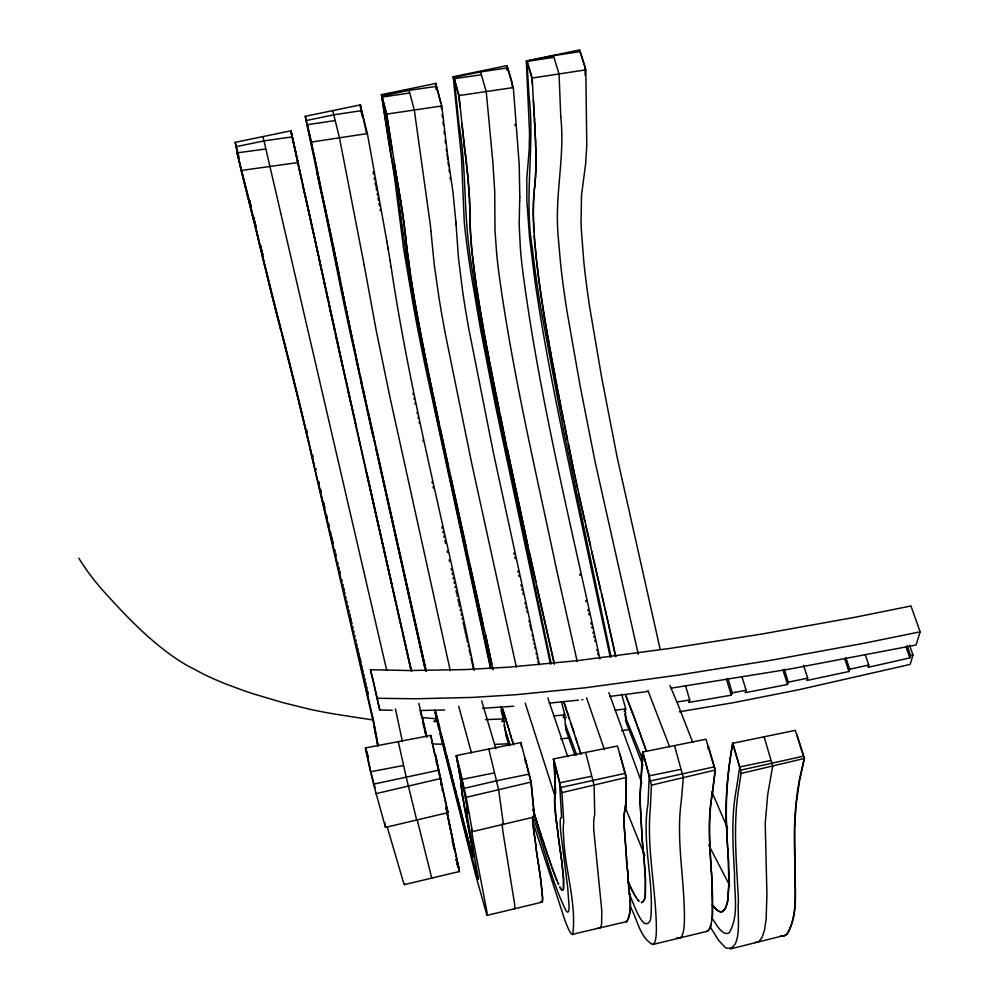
<?xml version="1.0" encoding="UTF-8"?>
<svg xmlns="http://www.w3.org/2000/svg" width="999" height="999" viewBox="0 0 999 999"><rect width="100%" height="100%" fill="white"/><g stroke="black" fill="none" stroke-linecap="round" stroke-linejoin="round"><path stroke-width="1.5" d="M536.026 157.093L535.851 162.75M536.051 160.889L535.839 164.46M533.229 210.901L533.491 205.369M404.645 883.678L404.595 884.365A202.535 4.046 77.2 0 1 404.52 884.552L404.495 884.577A195.966 3.909 77.2 0 1 404.333 884.527A192.557 3.846 77.2 0 1 403.821 883.603L387.175 826.735M535.851 163.636L535.826 165.335M625.561 712.524L625.511 717.282L642.994 760.289M625.674 716.758L625.624 721.078L642.919 765.334M536.013 166.159L536.026 165.359L535.801 167.108M555.731 792.906L553.621 758.903L617.507 746.016L626.136 777.484L625.611 807.592A241.258 21.566 76 0 0 624.712 810.476A249.463 22.303 76 0 0 624.412 812.137A254.595 22.752 76 0 0 624.188 814.01A274.725 24.55 76 0 0 624.088 815.034A271.553 24.276 76 0 0 623.925 817.794A293.157 26.224 75.9 0 0 623.875 818.993A290.06 25.937 75.9 0 0 623.838 822.839L627.747 873.163M535.988 167.07L535.751 169.555M533.478 206.044L533.254 214.523M535.976 167.857L535.526 175.012M533.304 205.419L533.553 203.409M519.805 197.065L519.193 164.385L513.336 87.562L506.855 65.659L453.171 76.736L461.438 156.743L464.248 221.666A235.552 19.131 77.6 0 0 464.498 224.275A231.219 18.756 77.6 0 0 464.86 227.859L464.96 228.783A214.273 17.283 77.6 0 0 465.934 237.387A216.895 17.52 77.6 0 0 467.382 248.813L467.832 252.073A231.244 18.769 77.6 0 0 468.781 258.791A229.246 18.594 77.6 0 0 469.28 262.238L469.98 266.92A234.927 19.093 77.6 0 0 470.517 270.479L480.407 328.509L495.317 404.895L550.449 664.098M502.247 823.738L502.247 823.95A150.062 4.72 76.9 0 0 502.372 826.46A177.31 5.582 76.8 0 0 502.659 829.108A195.941 6.181 76.8 0 0 502.784 830.119A212.812 6.718 76.8 0 0 502.997 831.755A232.692 7.343 76.8 0 0 503.246 833.491L503.334 834.103A270.404 8.554 76.8 0 0 503.808 837.274L514.535 903.471A213.486 6.019 77.1 0 1 514.685 905.131A202.947 5.719 77.1 0 1 514.76 906.243L514.772 906.73A192.008 5.42 77.1 0 1 514.76 907.866A189.111 5.332 77.1 0 1 514.722 908.253A208.316 5.882 77.1 0 1 514.647 908.541A204.345 5.769 77.1 0 1 514.473 908.79L514.385 908.803A218.082 6.156 77.1 0 1 514.123 908.653L514.06 908.591M533.329 204.758L533.591 202.123M519.805 197.09L519.692 200.349M535.914 170.33L535.489 175.737M711.388 873.114C709.702 846.653 707.404 819.779 712.212 793.493L715.122 770.092L705.993 739.223L642.869 751.997L640.034 797.726L641.808 833.191M519.692 200.362L519.155 224.088L520.392 248.501A202.36 21.379 77.7 0 0 522.177 266.808C539.073 398.176 571.653 526.972 599.313 656.318L599.912 659.015M533.391 202.809L533.678 200.25M533.441 201.536L533.866 197.215M649.45 776.785L642.832 751.997M650.536 781.867L649.462 776.885M650.561 781.967L651.448 785.152L650.324 808.179C646.54 848.251 655.856 887.974 656.393 927.971A252.16 22.053 76.9 0 1 656.38 929.932A247.827 21.691 76.9 0 1 656.306 932.367L656.281 932.941A231.418 20.292 76.8 0 1 655.906 937.487A233.978 20.517 76.9 0 1 655.044 941.47L654.732 942.269A247.977 21.728 76.9 0 1 654.045 943.506A246.066 21.566 76.9 0 1 653.658 943.943L653.096 944.342A251.973 22.078 76.9 0 1 652.647 944.517C639.822 937.561 637.325 919.043 630.419 906.905M533.528 199.663L534.078 194.281M535.664 175.737L535.252 179.221M535.626 176.461L535.202 179.895M533.716 196.653L534.278 191.958M535.339 180.507L535.389 179.882L535.102 181.194M535.339 180.532L534.702 185.552M533.941 193.731L534.328 191.383M535.227 181.818L534.89 185.514M461.076 785.002L462.175 793.343M534.253 190.26L534.59 186.751M534.203 190.846L534.602 188.474M534.727 187.3L534.84 186.126M534.652 186.164L534.89 185.527M532.917 816.695L532.867 817.207A147.19 6.818 76.7 0 0 532.829 818.131A158.379 7.343 76.7 0 0 532.842 819.242A170.529 7.905 76.7 0 0 532.892 820.504L532.954 821.44A195.692 9.078 76.7 0 0 533.066 822.951A221.091 10.277 76.6 0 0 533.391 826.36L533.454 826.96A270.03 12.587 76.6 0 0 533.816 830.169L536.113 847.077M708.066 748.875L708.353 746.34L715.359 770.042L712.449 793.443C705.194 833.528 714.16 874.113 712.324 914.422A251.611 28.534 76.8 0 1 712.175 916.408A247.29 28.059 76.8 0 1 711.937 918.88L711.862 919.467A230.919 26.249 76.7 0 1 711.088 924.1A233.479 26.548 76.8 0 1 709.727 928.196L709.29 929.02A247.44 28.122 76.8 0 1 708.328 930.319A245.529 27.897 76.8 0 1 707.804 930.793L707.067 931.243A251.423 28.571 76.8 0 1 706.48 931.455L652.647 944.517M712.075 919.417L712.137 918.83A247.327 28.097 76.8 0 0 712.387 916.358A251.461 28.546 76.8 0 0 712.524 914.372L711.6 873.064M795.004 864.822C793.656 835.439 794.03 805.743 800.049 776.81L804.22 758.491L795.291 730.356L732.841 743.244C727.047 774.437 724.862 806.255 727.297 837.911M739.834 767.806L732.841 743.244M739.847 767.919L741.108 773.438L738.286 791.483C732.891 827.996 736.775 864.872 738.473 901.498C736.663 910.638 743.88 952.109 725.998 947.964A257.892 31.556 76.7 0 1 725.187 947.427L718.631 940.346L710.227 926.885M771.977 763.586L764.135 736.812M909.552 645.204L913.011 655.069L910.151 664.41L798.85 689.722L734.053 702.559L679.295 711.812M392.257 710.301L379.745 709.952L370.429 669.717L409.078 670.529L465.734 669.567L509.04 667.145L577.459 660.651L669.617 648.463L761.875 634.028L854.782 617.307L910.963 605.981L920.129 631.83L916.095 644.992L789.547 669.093L671.228 688.149M803.546 665.334L807.704 678.171L806.917 680.469L848.963 671.515L849.724 669.218L845.916 657.866M865.396 655.119L868.768 665.034L868.019 667.32L881.63 664.285L909.852 657.904L910.626 655.619L907.154 645.741M461.088 784.914L461.176 785.177M742.132 677.347L746.128 690.297L745.192 692.632L763.211 689.235L787.537 684.44L788.361 682.13L784.252 669.255M685.464 685.501L689.747 700.012L688.598 702.397L705.731 699.6L731.318 695.167L732.304 692.806L727.909 678.408M621.665 694.28L625.761 708.94L624.275 711.4L625.374 711.276M788.161 932.442C798.276 912.037 794.292 887.974 795.254 865.983M561.388 701.623L564.922 714.984L563.099 717.507L566.433 717.232M478.421 878.895L467.482 817.307A251.561 4.146 77 0 1 467.257 815.983A225.836 3.721 77 0 1 466.933 813.985A203.396 3.347 77 0 1 466.783 812.936A200.724 3.297 77 0 1 466.645 812L466.521 810.951A168.544 2.772 77 0 1 466.446 810.152L466.433 809.727A149.937 2.473 77 0 1 466.458 809.465A137.899 2.273 77 0 1 466.521 809.377L466.583 809.415A130.519 2.148 77 0 1 466.72 809.627A125.225 2.06 77 0 1 466.895 810.027A117.233 1.936 77 0 1 467.295 811.151L467.495 811.775A111.563 1.848 77 0 1 467.969 813.311L461.875 779.457L456.231 755.606L461.95 787.249M788.149 932.691L786.575 934.265M500.874 706.855L503.883 718.905L501.81 721.465L505.269 721.29M787.05 933.803C799.05 914.734 794.367 889.884 795.316 868.381M555.369 793.031L554.607 800.948L556.443 820.604C551.823 799.787 557.829 779.545 553.384 758.965L559.552 782.816L561.638 817.756A128.172 7.53 76.6 0 0 561.051 817.669L560.864 817.819A136.226 8.004 76.6 0 0 560.626 818.231A142.32 8.354 76.6 0 0 560.352 819.367A153.609 9.016 76.6 0 0 560.189 821.428L560.189 821.84A174.488 10.252 76.5 0 0 560.202 823.663A181.156 10.639 76.5 0 0 560.239 824.674A190.509 11.201 76.5 0 0 560.289 825.761A200.337 11.788 76.5 0 0 560.352 826.897A220.105 12.962 76.5 0 0 560.576 829.982A250.287 14.76 76.4 0 0 560.814 832.679L567.682 887.387L569.08 906.73A221.603 11.613 77 0 1 569.055 907.729L569.018 908.341A227.647 11.926 77.1 0 1 568.955 909.165L568.893 909.664A226.823 11.888 77 0 1 568.781 910.314L568.693 910.701A224.263 11.751 77 0 1 568.431 911.45L568.306 911.675A220.005 11.526 77 0 1 567.956 912.025L567.882 912.062A215.085 11.264 77 0 1 566.033 910.738C551.311 880.831 544.393 847.627 532.942 816.445M787.012 933.99L786.101 934.664M435.015 710.114L437.062 718.843L433.941 721.453L437.624 721.69M786.538 934.427L785.863 934.852M785.813 934.977L784.34 935.701M785.564 935.139L730.194 948.975M722.739 911.35L725.149 908.978L726.997 904.27A234.216 28.809 76.8 0 0 727.422 902.509A233.366 28.709 76.8 0 0 727.871 900.037L729.045 883.366L728.433 858.178M722.752 911.4L721.977 911.662A233.654 28.709 76.8 0 1 720.966 911.8A229.807 28.234 76.8 0 1 718.98 911.338L718.518 911.1A224.613 27.585 76.7 0 1 717.806 910.676A220.242 27.035 76.7 0 1 716.57 909.727L716.32 909.515A215.11 26.386 76.7 0 1 715.284 908.516L715.022 908.228A213.361 26.174 76.7 0 1 714.223 907.329A225.737 27.735 76.7 0 1 712.836 905.606L712.562 905.231M404.47 884.59L459.178 871.565M532.542 820.828L564.91 920.316A217.395 11.326 77 0 0 566.72 924.974A222.665 11.601 77 0 0 570.342 932.504A236.151 12.325 77 0 0 571.016 933.478A235.976 12.313 77 0 0 571.391 933.928L571.503 934.053A238.686 12.463 77 0 0 571.952 934.427L626.835 921.577C634.128 907.591 627.409 889.372 628.059 874.05M784.277 935.751L782.729 936.113M456.518 755.544L520.954 742.557L530.931 782.117L534.34 816.97L472.415 831.63A102.747 1.723 77 0 0 471.953 830.381L471.89 830.281A114.361 1.911 77 0 0 471.703 830.356L471.69 830.469A132.792 2.21 77 0 0 471.715 830.956L471.728 831.168A150.25 2.51 77 0 0 472.065 833.628A177.535 2.96 77 0 0 472.49 836.25A196.191 3.272 77 0 0 472.664 837.249A213.087 3.559 77 0 0 472.939 838.873A232.992 3.896 77 0 0 473.251 840.596L473.364 841.195A270.766 4.545 77 0 0 473.951 844.355L486.625 910.164A213.724 3.197 77.1 0 1 486.875 911.8A203.172 3.034 77.1 0 1 487.037 912.899L487.087 913.373A192.208 2.872 77.1 0 1 487.2 914.472A189.31 2.835 77.1 0 1 487.212 914.859A208.541 3.122 77.1 0 1 487.2 915.134L487.2 915.196A204.57 3.059 77.1 0 1 487.137 915.346L541.957 902.184A204.071 8.479 77.1 0 0 542.182 901.997L542.232 901.922A208.267 8.654 77.1 0 0 542.37 901.622A188.973 7.855 77.1 0 0 542.469 901.21A191.87 7.98 77.1 0 0 542.607 900.049L542.632 899.562A202.76 8.429 77.1 0 0 542.644 898.426A213.112 8.841 77.1 0 0 542.582 896.74L541.033 881.38M572.739 934.652C576.848 903.408 564.797 869.317 563.648 837.137A290.821 17.333 76.3 0 1 563.399 833.353A293.931 17.52 76.3 0 1 563.349 832.179A272.265 16.221 76.4 0 1 563.261 829.47A275.437 16.409 76.4 0 1 563.249 828.471A255.257 15.21 76.4 0 1 563.274 826.635A250.112 14.898 76.4 0 1 563.361 825.024A241.883 14.411 76.4 0 1 563.761 822.252L561.95 792.619L560.914 788.586M626.698 921.615C634.64 908.541 627.709 889.822 628.146 874.987M292.008 136.9L263.986 140.896L236.064 146.691L236.501 148.389M373.888 785.389L385.464 827.372L447.777 812.686L430.744 735.426L365.646 747.876M560.889 788.486L560.826 787.487L624.1 773.588M561.95 792.619L626.136 777.484M650.586 780.893L713.748 766.957M651.448 785.152L715.122 770.092M740.534 770.192L802.934 756.28A5.982 5.382 23.2 0 1 803.308 756.231M741.108 773.438L804.22 758.491M371.166 773.114L373.539 784.165L438.636 770.204M375.686 793.73L440.709 778.508M464.348 789.285L464.185 788.373L496.54 780.768L528.109 774.325M472.415 831.63L466.246 797.314L530.931 782.117M910.626 655.619L913.011 655.069M868.768 665.034L849.724 669.218M706.281 931.493L706.68 931.405A251.311 28.584 76.8 0 0 707.267 931.193L708.004 930.743A245.404 27.91 76.8 0 0 708.528 930.269A247.54 28.147 76.8 0 0 709.49 928.97L709.939 928.146A233.454 26.561 76.8 0 0 711.288 924.05M740.009 766.895L770.429 760.576M610.327 657.492L594.855 585.589C573.926 485.477 550.449 385.701 535.439 284.453A240.135 27.26 77.7 0 1 534.877 280.507L529.57 237.5L526.898 201.648L526.798 178.521L529.145 150.374L529.557 133.579L526.336 60.951L579.507 49.987M526.336 60.951L526.81 62.537L526.748 61.176L553.396 55.682L579.557 51.686M453.171 76.736L453.796 78.958L453.646 77.435L480.556 71.878L507.18 67.969M490.484 668.281L424.975 365.01A202.51 9.765 77.4 0 1 422.565 353.234A201.835 9.728 77.4 0 1 419.73 339.136A210.527 10.19 77.4 0 1 418.244 331.606A214.498 10.402 77.4 0 1 417.045 325.412A221.316 10.764 77.4 0 1 415.871 319.318A221.241 10.764 77.4 0 1 415.184 315.709L414.96 314.51A222.415 10.827 77.4 0 1 414.285 310.951L403.521 248.089L394.667 178.334A224.388 9.978 77.9 0 0 393.743 172.352A226.798 10.065 77.9 0 0 393.256 169.218A206.918 9.253 77.9 0 0 392.744 165.996L392.57 164.91A202.173 9.066 77.9 0 0 390.646 153.371A190.235 8.566 77.9 0 0 388.686 142.058L381.368 94.68L435.626 83.491L441.795 105.956L447.952 157.892M491.046 668.706L437.45 420.279L417.719 324.038A201.436 9.803 77.4 0 1 414.11 304.895L413.711 302.734A206.418 10.065 77.4 0 1 412.749 297.415L412.375 295.317A210.752 10.302 77.4 0 1 411.463 290.185L411.113 288.174A213.374 10.44 77.4 0 1 410.589 285.19L410.252 283.229A214.223 10.477 77.4 0 1 409.765 280.332L409.44 278.434A208.029 10.152 77.4 0 1 408.978 275.637L398.564 199.151A197.19 8.841 77.9 0 0 398.064 195.679A175.412 7.93 77.9 0 0 397.215 190.135A160.876 7.305 77.9 0 0 396.915 188.199A153.546 6.993 77.9 0 0 396.603 186.214A146.528 6.693 77.9 0 0 396.266 184.178A141.496 6.469 77.8 0 0 395.754 181.031L395.579 179.957A125.549 5.782 77.8 0 0 394.43 173.214A116.821 5.395 77.8 0 0 393.369 167.183A112.075 5.195 77.8 0 0 392.682 163.386L392.195 160.777A105.757 4.908 77.8 0 0 390.921 153.958L381.868 95.979L409.078 90.36L435.626 86.488M357.18 362.262L330.894 237.512A200.774 2.56 77.4 0 0 330.307 234.69A182.018 2.335 77.4 0 0 329.283 229.82A165.347 2.135 77.4 0 0 328.646 226.785A163.337 2.11 77.4 0 0 327.984 223.676L327.085 219.393A138.811 1.811 77.4 0 0 326.136 214.96L325.399 211.538A124.351 1.636 77.4 0 0 324.4 206.843A114.86 1.511 77.4 0 0 323.876 204.445L322.54 198.264A104.77 1.386 77.4 0 0 321.715 194.443A98.364 1.311 77.4 0 0 320.279 187.887L319.692 185.19A93.781 1.249 77.4 0 0 318.481 179.695L305.257 116.296L360.152 104.957L367.37 133.566L386.663 240.247M306.306 120.517L333.878 114.81L360.889 110.739M237.799 154.758L235.202 142.333L290.771 130.832L298.114 162.537L241.134 170.492L237.3 152.822L265.185 149.088M807.704 678.171L788.361 682.13M591.033 776.398L559.802 782.766L553.621 758.903M649.525 775.773L680.569 769.442M920.129 631.83L863.636 643.344L770.217 660.401L677.459 675.212L584.815 687.836L516.033 694.705L472.515 697.414L415.572 698.776L376.735 698.276M493.631 773.014L462.15 779.382L462.287 780.356M368.019 756.231L365.622 747.889L370.766 771.727L402.922 765.596M746.128 690.297L732.354 692.806M783.478 935.976L782.454 936.138M625.923 921.478L626.897 921.565M630.144 729.357L621.653 730.731M689.747 700.012L676.91 701.997L669.942 685.526M480.756 74.825L454.308 78.671L458.828 123.401C465.934 163.486 463.861 204.308 468.643 244.593A217.807 17.707 77.6 0 0 468.981 247.452L469.218 249.4A218.544 17.77 77.6 0 0 469.855 254.383A217.982 17.72 77.6 0 0 470.254 257.467L478.771 312.1L490.959 376.86L551.136 663.723M660.139 649.175L617.17 457.367L601.698 377.659L589.572 306.543A209.79 28.909 77.9 0 1 588.648 300.324A208.616 28.721 77.9 0 1 583.691 260.402L581.318 229.495A218.556 30.22 77.9 0 1 581.193 226.711L581.156 225.799A217.532 30.07 77.9 0 1 581.031 222.215L581.518 195.192L585.626 163.761L586.775 145.529L585.801 69.855L532.217 78.034M367.37 133.566L311.476 142.045L307.342 124.713L334.403 120.654M526.748 61.176L527.222 62.762L527.147 61.339L553.059 57.443M408.966 93.107L382.342 97.04L382.542 98.564M513.336 87.562L459.028 95.554L454.27 78.671M381.868 95.979L386.725 114.098L441.795 105.956M669.642 746.877L648.251 691.383L644.992 691.845M643.893 691.995L609.69 696.453M540.746 901.635L541.258 902.134A217.844 9.028 77.1 0 0 541.483 902.247L541.758 902.209A204.121 8.467 77.1 0 0 541.982 902.047L542.032 901.972A208.092 8.629 77.1 0 0 542.157 901.672A188.898 7.83 77.1 0 0 542.27 901.26A191.796 7.955 77.1 0 0 542.407 900.099L542.42 899.612A202.722 8.404 77.1 0 0 542.432 898.476A213.262 8.829 77.1 0 0 542.382 896.79L540.596 878.109M625.761 708.94L614.872 710.214M570.279 737.836L560.539 738.898M581.843 699.75L582.966 699.625M578.483 700.112L549.188 703.146M370.766 771.727L371.141 773.014M564.922 714.984L553.783 715.846M513.798 706.206L482.48 708.303M509.04 743.743L494.517 744.417M503.883 718.905L485.452 719.642M641.321 902.572L642.906 902.072L644.043 900.249A220.067 19.256 76.9 0 0 644.53 898.688A214.148 18.744 76.9 0 0 645.017 896.003A216.009 18.906 76.9 0 0 645.242 893.943L645.342 879.57L643.768 854.457M444.655 709.989L420.542 710.476M782.379 936.1L780.743 936.038M432.392 743.98L442.944 744.218M641.608 902.596L644.243 900.199A216.358 18.956 76.9 0 0 645.454 893.905L645.516 878.808L643.943 856.368M782.092 936.1L781.031 936.088M437.062 718.843L421.853 717.544L420.167 710.239M754.969 942.544L758.89 941.545L762.1 937.362L764.535 929.957L766.121 919.317L766.932 894.617L765.234 823.451L767.657 794.904L772.702 765.958L772.002 763.686M373.014 719.967L341.134 715.084A832.766 425.749 -20.8 0 1 329.158 713.086A495.192 234.241 -16.7 0 1 317.37 710.851A537.787 257.168 -17.1 0 1 309.628 709.215L283.167 702.709L253.821 693.993A812.287 412.312 -20.6 0 1 243.044 690.384L225.549 683.865A583.491 285.664 -17.4 0 1 215.384 679.62A617.707 304.146 -17.9 0 1 205.494 675.124L186.763 665.272A469.343 225.549 -15.8 0 1 178.022 659.902C148.689 640.396 124.413 614.373 100.961 588.349A1002.821 509.453 -23.5 0 1 94.53 580.531L88.362 572.439A731.38 374.313 -19.5 0 1 78.871 558.216M677.072 937.537L679.595 937.974A251.698 25.325 76.9 0 0 680.107 937.786L680.756 937.362A245.804 24.738 76.8 0 0 681.218 936.9A247.702 24.925 76.8 0 0 682.042 935.638L682.417 934.827A233.729 23.539 76.8 0 0 683.528 930.781A231.169 23.277 76.8 0 0 684.103 926.198L684.153 925.611A247.565 24.888 76.8 0 0 684.303 923.163A251.885 25.3 76.9 0 0 684.39 921.19C685.039 881.043 675.711 840.921 681.306 800.836L683.328 777.609L674.487 745.604M487.062 915.346L487.087 915.359A218.319 3.259 77.1 0 1 486.925 915.184L475.749 875.374L439.997 733.716M478.371 878.858L470.229 850.836L437.612 722.539M639.06 901.273L638.149 900.336M638.723 900.686L637.961 900.111M540.946 901.585L541.47 902.085A217.832 9.053 77.1 0 0 541.695 902.197M637.974 899.837L637.2 899.15M713.036 905.569L712.275 904.844M534.015 816.021L534.577 816.92L531.168 782.055L525.149 758.204L525.599 762.662M636.8 898.276L635.776 897.09M636.388 897.676L635.564 896.752M635.551 896.365L634.715 895.329M560.589 888.061L559.89 887.237M446.516 807.304L446.565 807.392A139.86 1.049 77.1 0 1 446.753 807.929L446.803 808.104A131.843 0.999 77.1 0 1 447.053 808.965L447.127 809.227M635.339 896.016L634.49 894.954M560.264 887.911L560.714 888.261A196.791 10.315 77 0 0 563.411 889.247A203.396 10.664 77 0 0 563.611 888.423L563.636 878.708L561.613 859.552M711.7 917.569L717.856 926.935A238.024 29.233 76.7 0 0 722.227 931.592A247.402 30.42 76.7 0 0 725.336 933.328L726.523 933.516A251.448 30.932 76.8 0 0 727.197 933.491L727.647 933.403A253.671 31.206 76.8 0 0 728.283 933.178A255.519 31.431 76.8 0 0 728.895 932.829A255.669 31.456 76.8 0 0 729.482 932.379C739.322 914.984 734.003 892.994 734.552 873.85C732.929 845.591 731.031 816.92 736.375 788.923L739.735 766.957L732.604 743.306C727.172 774.075 724.287 805.569 727.235 836.737M729.732 885.601L708.678 844.954M560.339 887.649L559.752 886.987M634.465 894.517L633.603 893.343M634.253 894.117L632.442 891.12M633.566 892.869L632.205 890.646M632.167 890.121L631.243 888.673M631.917 889.634L630.744 887.649M631.193 888.123L630.244 886.575M727.584 828.034L727.135 827.097M630.694 887.075L629.233 884.365M726.735 826.223L711.912 791.92M630.194 885.988L627.934 881.455M558.678 884.365L558.029 883.403M558.528 884.028L557.717 882.691M629.17 883.753L627.859 880.806M558.066 883.004L557.554 882.317M644.555 854.969L644.855 855.656M643.955 853.583L624.8 806.255M647.939 690.646L648.251 691.383M472.702 855.594L473.451 856.93L472.552 848.488M628.908 893.793C632.317 897.801 641.957 933.903 650.087 920.891A233.416 20.455 76.9 0 0 650.337 919.967A233.966 20.504 76.9 0 0 650.699 918.156L650.811 917.344A233.242 20.442 76.9 0 0 650.973 916.033C653.571 878.695 641.658 841.233 647.964 804.108L649.25 775.836L642.594 752.06L639.81 798.551L641.982 835.264M557.267 881.13L556.568 879.969M557.105 880.731L556.231 879.12M676.972 702.022L692.769 742.444M472.902 856.131L473.651 856.88L472.752 849.6M625.898 695.766L627.122 698.813M625.736 695.804L629.595 705.082M556.605 879.507L555.894 878.258M627.272 699.612L630.844 708.316M556.256 878.645L555.719 877.809M473.051 855.956L472.465 854.944M555.731 877.322L554.994 875.973M629.745 705.931L632.242 712.449M555.556 876.86L554.82 875.499M641.845 783.041L608.853 692.669M631.468 709.939L632.866 714.123M630.993 709.165L631.306 709.977M555.019 875.449L553.708 872.527M632.404 712.412L633.491 715.796M554.832 874.974L552.747 869.904M633.029 714.085L634.128 717.482M633.666 715.759L634.752 719.18M634.29 717.444L635.701 721.753M634.927 719.143L637.287 726.098M635.876 721.715L636.188 722.577M576.723 755.007L565.272 724.163L564.959 718.581M636.513 723.438L638.249 728.721M553.708 871.965L552.547 869.367M638.423 728.683L640.172 734.053M638.099 727.809L639.21 731.38M637.612 726.972L637.924 727.846M639.697 732.23L640.809 735.838M640.659 734.902L642.419 740.359M552.547 868.78L551.76 867.157M552.747 869.317L551.96 867.719M642.594 740.321L644.043 744.917M641.945 738.511L643.069 742.182M641.133 736.738L641.458 737.649M574.999 755.306L565.746 729.507L565.459 724.55M472.852 855.406L472.152 853.97M644.542 745.791L646.316 751.36M643.568 743.044L645.342 748.588M645.841 749.475L646.49 751.323M551.56 865.983L550.549 863.71M551.76 866.545L550.961 864.872M905.906 646.64L909.852 657.904M547.827 697.926L567.794 756.817M550.948 864.247L550.137 862.524M586.575 697.839L604.395 749.55M550.536 863.074L549.937 861.925M441.083 783.129L441.858 785.838M550.124 861.887L549.1 859.502M549.925 861.288L547.402 854.507M549.088 858.853L547.19 853.87M547.165 853.183L546.328 851.298M547.377 853.82L546.54 851.947M472.614 854.719L472.077 853.758M844.704 658.753L848.963 671.515M546.303 850.599L545.242 848.039M546.74 851.897L545.679 849.35M545.217 847.339L544.143 844.742M545.654 848.651L544.592 846.066M565.359 706.355L569.368 719.105M579.582 749.625L575.349 737.324M564.26 703.021L566.57 710.601M581.056 754.058L578.246 746.128M564.085 703.059L564.635 704.72M580.007 751.448L580.881 754.108M544.18 844.205L541.171 835.651M544.555 845.354L541.458 836.513M570.953 723.363L574.088 732.916M567.295 712.25L577.547 743.443M525.224 703.171L554.87 795.679M461.875 787.025L456.481 755.544L462.112 779.395M541.083 834.739L538.948 828.708M541.358 835.601L539.497 830.444M782.991 670.167L787.537 684.44M539.135 828.658L538.386 826.96M538.673 827.834L539.41 829.532M579.695 49.95L584.964 66.521L585.152 75.287M796.99 734.902L804.457 758.441L799.512 780.868L796.016 805.519L794.667 827.921L794.942 855.032M580.007 51.573L585.801 69.855M538.299 826.036L537.012 822.589M538.573 826.91L537.562 824.337M537.187 822.539L536.176 819.954M536.725 821.715L537.462 823.413M509.103 745.591L505.956 735.651L505.257 730.019M536.363 819.917L534.802 815.559M536.638 820.791L535.352 817.319M534.715 814.635L532.892 809.39M535.264 816.395L533.703 812.037M533.066 809.352L533.891 812M510.252 745.529L504.857 728.159L504.158 722.527M454.058 848.825L454.333 849.55A172.864 1.174 77.2 0 0 454.17 848.089L454.033 847.339M502.422 708.453L504.782 716.158M471.99 852.771L471.553 852.047M503.521 711.463L504.233 713.773M502.647 709.203L503.121 710.739M471.903 852.522L471.466 851.772M726.498 679.345L731.318 695.167M505.182 716.895L505.906 719.268M504.47 714.56L506.943 723.288M458.828 870.653L459.078 871.403A202.085 1.349 77.2 0 0 459.153 871.553A195.542 1.311 77.2 0 1 459.19 871.54A192.145 1.286 77.2 0 0 459.065 870.466L458.828 869.142M507.355 724.05L509.39 731.393M506.143 720.054L508.166 727.309M527.147 61.339L532.192 78.034L534.128 115.597M508.578 728.084L513.386 744.717M512.05 739.635L513.561 744.68M509.877 733.041L511.376 738.011M495.854 748.713L481.705 700.973M471.665 851.735L470.766 849.375M471.578 851.448L470.666 849.05M458.703 870.216L459.278 871.353A202.06 1.374 77.2 0 0 459.353 871.503A195.467 1.324 77.2 0 0 459.39 871.365A195.242 1.324 77.2 0 0 459.24 870.254L458.641 867.007M373.539 784.165L373.863 785.276M480.556 71.878L486.226 91.571L492.857 162.038L494.717 191.271L495.005 230.594L496.653 253.571M375.174 787.886L370.517 771.79L365.384 747.939L368.181 757.679M470.766 848.663L470.379 848.026M470.866 849L470.467 848.376M470.467 847.627L470.067 846.952M470.367 847.264L469.755 845.828M454.07 78.709L458.803 95.604L459.977 106.856M453.646 77.422L454.433 80.245M470.167 846.54L469.642 845.441M624.737 709.54L625.549 712.449M624.85 713.786L625.661 716.695M471.416 752.722L458.691 706.305M469.518 844.192L468.631 841.707M469.63 844.605L468.856 842.569M619.842 753.633L626.373 777.422L625.836 807.542A238.262 21.329 76 0 0 625.112 809.677L624.937 810.414A253.247 22.665 76 0 0 624.412 813.96L624.313 814.972A271.566 24.301 76 0 0 624.15 817.744A293.356 26.274 75.9 0 0 624.113 818.93A289.997 25.962 75.9 0 0 624.063 822.789L626.523 858.703M468.943 842.095L468.506 841.27M468.581 840.771L468.019 839.46M468.706 841.22L468.144 839.922M468.331 839.872L467.769 838.523M453.459 846.702L453.022 845.042M373.638 721.278L374.038 722.752M409.078 90.36L414.31 110.002L430.444 225.762M585.639 752.434L592.994 780.918M593.019 781.018L594.093 785.039L594.73 814.909A241.571 18.007 76.2 0 0 594.068 817.744A249.787 18.606 76.2 0 0 593.881 819.38A254.932 18.993 76.2 0 0 593.756 821.228A275.075 20.492 76.2 0 0 593.718 822.239A271.903 20.255 76.2 0 0 593.668 824.974A293.544 21.878 76.1 0 0 593.681 826.161A290.434 21.653 76.1 0 0 593.781 829.982L601.81 910.913L601.573 924.562L600.536 927.572L598.801 927.946A238.424 15.559 77 0 1 598.264 927.584M467.707 837.524L467.12 836.101M467.957 838.473L467.257 836.588M467.644 838.049L468.081 838.948M436.113 761.925L436.301 762.637M367.495 693.206L367.894 694.705L364.273 679.12M467.182 835.551L466.595 834.09M467.32 836.051L466.858 835.102M458.216 867.681L458.004 866.895M563.773 714.085L564.947 718.506M466.783 834.04L465.759 830.931M466.92 834.552L466.046 831.992M465.959 830.881L465.184 828.733M466.233 831.955L465.484 829.832M465.234 828.121L463.698 822.989M465.522 829.245L464.31 825.324M457.704 865.733L457.255 864.834M381.368 94.68L386.526 114.148L392.045 150.075M559.877 783.84L560.826 787.487M463.586 821.752L461.988 816.333M464.198 824.113L462.937 819.992M417.195 819.667L431.481 877.035A192.357 1.274 77.2 0 0 431.793 877.996A195.754 1.299 77.2 0 1 431.793 877.984M454.957 788.061L456.493 794.055M457.517 798.051L461.713 814.422M462.812 818.73L452.559 779.407M457.292 864.123L457.018 863.074M457.38 864.46L457.005 863.823M235.202 142.333L239.073 157.442M370.429 669.717L373.114 680.182M237.3 152.822L237.799 154.77M250.349 204.42L237.088 152.872L253.459 219.518M241.109 170.492L254.533 224.026M279.221 321.803L278.446 318.806M279.608 323.289L280.17 325.524M276.511 311.201L277.285 314.273M277.485 315.035L278.259 318.057M280.557 327.023L281.131 329.245M281.706 331.481L282.267 333.728M281.631 333.054L284.678 344.917M280.844 330.769L278.159 319.418M285.052 347.14L288.748 360.851M449.712 767.469L452.048 776.66M454.408 785.888L446.403 755.157M452.01 841.108L452.185 841.782M276.311 310.427L275.512 307.305M282.655 335.227L283.229 337.475M275.312 306.518L274.5 303.334M283.616 338.986L284.191 341.258M284.39 342.02L285.165 345.08M274.3 302.522L273.464 299.263M279.433 324.425L287.088 354.333M279.021 323.614L276.848 314.298M287.262 355.819L291.546 371.89M277.535 317.807L275.712 309.79M445.367 750.299L435.464 711.675M449.175 765.309L441.583 736.051M285.364 345.854L286.151 348.951M273.251 298.426L272.402 295.067M286.538 350.512L287.138 352.872M272.19 294.205L271.541 291.621M289.123 362.312L290.234 366.708M276.436 313.449L274.762 306.044M290.234 367.482L294.018 381.755M275.499 309.765L273.788 302.173M435.639 711.638L439.66 727.622M456.043 859.215L456.256 860.027M456.056 860.077L456.456 860.826M263.037 253.808L263.274 254.77M287.537 354.458L288.137 356.855M288.549 358.479L289.161 360.926M271.316 290.734L270.417 287.175M291.546 372.677L295.379 387.262M274.325 305.132L272.789 298.152M273.576 302.123L271.753 294.018M501.161 710.489L503.771 720.953M504.133 725.486L505.244 729.944M289.373 361.75L290.197 365.072M270.192 286.263L269.505 283.504M290.409 365.921L291.258 369.318M269.268 282.567L267.357 274.862M294.018 382.58L296.99 393.768M272.565 298.102L270.704 289.747M271.541 293.956L269.618 285.377M406.356 777.684L398.289 741.72M291.471 370.179L292.12 372.789M292.545 374.538L293.207 377.21M266.371 270.866L267.108 273.876M295.392 388.099L298.639 400.474M270.479 289.698L268.506 280.869M269.393 285.314L267.37 276.261M293.431 378.097L294.093 380.806M294.318 381.718L295.217 385.402M266.121 269.855L264.585 263.624M297.003 394.63L302.909 418.094M264.323 262.575L263.549 259.365M268.281 280.806L266.209 271.528M267.145 276.186L265.022 266.683M332.742 110.614L339.473 137.825L364.223 265.259M488.798 749.05L496.678 781.693M496.69 781.805L498.626 789.709L503.421 824.287A102.61 3.234 76.9 0 0 503.184 823.763M295.454 386.326L296.141 389.135M296.366 390.072L300.137 405.582M255.856 224.8L256.144 225.974M298.651 401.373L300.562 409.19M263.274 258.279L261.401 250.562M263.823 261.726L265.984 271.453M264.797 266.596L262.587 256.643M263.586 261.638L261.326 251.461M426.935 737.012L422.077 716.907M425.075 731.193L425.736 733.953M426.073 735.339L426.411 736.738M424.063 727.035L424.575 729.869M425.124 732.155L425.562 733.99M300.374 406.568L301.099 409.578M300.774 410.077L302.947 419.043M261.126 249.438L259.465 242.582M262.35 256.556L260.052 246.179M261.101 251.373L258.753 240.784M418.831 703.421L426.823 736.862M420.816 711.837L421.353 714.098M301.336 410.577L310.102 447.315M303.134 418.993L308.778 442.557M303.172 419.955L305.607 430.119M256.318 229.533L256.031 228.321A162.013 2.847 77 0 1 255.444 225.874M259.815 246.066L257.442 235.277M258.516 240.672L256.094 229.683M305.831 431.056L332.18 541.933M255.045 225.25L257.193 235.165M255.894 229.72L253.671 219.468M305.257 116.296L314.398 157.442M462.312 780.456L464.185 788.361M464.373 789.397L466.246 797.314M280.731 213.087L263.012 136.576M310.352 448.389L313.187 460.364M310.002 448.526L372.889 720.204M252.472 213.399L253.072 215.921A159.378 2.81 77 0 0 253.971 219.693A162.013 2.847 77 0 0 255.145 224.65M251.561 209.578L252.173 212.125M307.03 430.581L307.305 431.768M312.887 455.519L313.174 456.718M313.436 461.451L314.473 465.834M435.227 712.349L437.587 722.464M435.04 712.499L436.8 720.054M437.512 723.076L438.923 729.108M315.959 468.643L316.233 469.83M319.018 481.718L319.293 482.917M320.954 490.022L321.228 491.208M323.976 503.021L324.25 504.208M324.8 506.568L325.075 507.742M331.893 537.087L332.168 538.249M332.717 540.584L333.254 542.919M334.877 549.912L335.152 551.073M335.689 553.396L336.238 555.719M337.849 562.662L338.124 563.811M338.923 567.27L339.198 568.419M339.722 570.716L340.259 573.014M341.858 579.882L342.133 581.018M342.919 584.44L343.194 585.576M343.718 587.849L344.243 590.109M344.767 592.37L345.03 593.506M345.829 596.878L346.091 598.001M346.865 601.373L347.128 602.484M347.914 605.844L348.164 606.955M348.951 610.289L349.2 611.4M349.725 613.611L350.237 615.821M350.749 618.019L351.261 620.217M351.773 622.414L352.023 623.513M352.784 626.798L353.047 627.884M353.808 631.156L354.058 632.242M354.82 635.514L355.07 636.588M355.819 639.847L356.081 640.921M356.83 644.168L357.08 645.254M357.829 648.488L358.092 649.562M358.841 652.797L359.091 653.87M359.84 657.092L360.09 658.166M360.589 660.327L361.089 662.462M361.838 665.684L362.088 666.758M362.837 669.979L363.087 671.053M363.836 674.263L364.086 675.336M364.835 678.558L365.085 679.632M365.834 682.841L366.084 683.915M366.833 687.137L367.083 688.211M367.832 691.433L368.082 692.507M318.581 483.366L321.154 494.318M321.403 495.417L329.108 528.384M329.358 529.482L364.048 678.196M326.985 515.984L327.26 517.157M328.908 524.213L329.171 525.387M330.806 532.405L331.081 533.578M356.643 646.753L373.626 721.203M590.621 546.016L578.771 494.093M601.673 593.868L606.293 614.81M591.645 551.248L600.611 590.009M386.7 670.267L280.731 213.124M604.969 608.204L608.091 622.739M604.208 605.631L585.976 526.423M588.773 613.561L589.073 614.872M579.782 574.125L580.082 575.436M585.764 600.399L586.063 601.71M587.874 609.602L588.174 610.926M606.755 616.096L609.59 629.395M592.969 632.067L593.269 633.403M590.871 622.802L591.171 624.113M591.77 626.773L592.07 628.096M411.501 671.191L366.808 473.414M366.208 471.278L373.938 505.531M374.2 506.705L411.476 671.415M366.833 474.875L365.234 467.757M367.108 476.061L367.907 479.62M368.169 480.806L368.968 484.353M369.243 485.539L370.841 492.619M371.104 493.793L371.903 497.327M372.165 498.513L372.964 502.047M373.239 503.221L373.763 505.569M374.026 506.743L375.886 514.96M376.148 516.133L376.948 519.642M377.21 520.816L379.845 532.492M380.107 533.666L380.894 537.15M381.156 538.324L381.943 541.808M382.205 542.969L384.815 554.532M385.077 555.681L386.888 563.723M387.15 564.872L387.924 568.306M388.186 569.442L388.961 572.864M389.21 574L389.985 577.41M390.234 578.533L396.79 607.579M397.04 608.678L398.776 616.346M399.013 617.432L401.96 630.469M402.447 632.629L402.934 634.79M403.184 635.876L403.908 639.11M404.158 640.184L404.882 643.406M405.119 644.492L405.856 647.714M406.094 648.788L410.939 670.229M608.553 624.038L610.789 634.765M584.777 521.128L579.07 495.467M593.868 636.063L594.168 637.399M594.767 640.059L595.067 641.395M577.16 661.438L556.555 569.542C535.751 470.666 512.262 372.065 498.713 271.84A202.56 18.956 77.6 0 1 496.653 253.571M554.37 663.848L529.245 552.509M554.208 663.885L536.9 586.937M517.919 571.003L518.219 572.377M518.843 575.124L519.143 576.498M520.991 584.727L521.303 586.101M521.915 588.848L522.215 590.222M426.211 670.891L376.423 448.926M426.049 670.928L368.194 411.788M425.586 671.241L366.683 407.043M302.872 185.327L290.984 130.794L339.023 348.464M302.36 184.003L304.982 194.755M306.006 198.651L332.055 317.407M302.672 185.377L302.972 186.751M303.284 188.112L303.883 190.809M304.183 192.145L304.782 194.793M391.933 584.877L344.255 372.889M348.214 391.233L348.976 394.63M349.225 395.766L349.987 399.2M350.249 400.337L352.934 413.136M353.196 414.31L353.721 416.658M354.245 419.006L355.844 426.086M356.106 427.272L356.905 430.831M357.18 432.018L357.979 435.589M358.254 436.775L359.852 443.931M360.127 445.129L360.939 448.701M361.201 449.9L362.812 457.055M363.087 458.241L363.886 461.813M364.16 463.012L364.96 466.57M348.027 391.271L348.788 394.667M349.051 395.804L349.812 399.238M350.075 400.387L350.849 403.833M611.251 636.063L612.887 644.218M610.052 630.694L611.987 640.159M597.764 653.471L598.064 654.82M596.865 649.437L597.165 650.774M535.839 581.443L528.483 548.276M525.911 606.73L526.223 608.104M526.835 610.864L527.147 612.25M513.911 553.096L514.223 554.482M514.835 557.242L515.147 558.628M522.839 592.969L523.139 594.343M524.987 602.597L525.299 603.97M484.115 629.22L440.134 427.947M482.842 623.513L470.442 567.744M454.058 581.955L454.383 583.416M455.032 586.326L455.357 587.774M456.006 590.684L456.643 593.593M456.968 595.042L457.292 596.49M457.942 599.375L458.578 602.272M458.903 603.708L459.54 606.593M460.189 609.477L460.502 610.913M461.151 613.798L461.463 615.234M462.1 618.094L462.425 619.53M463.061 622.402L463.698 625.262M464.023 626.698L464.66 629.557M464.972 630.981L465.609 633.841M465.934 635.264L466.57 638.111M466.883 639.535L467.52 642.394M468.156 645.242L468.481 646.653M469.118 649.5L469.742 652.347M470.067 653.771L470.379 655.182M471.016 658.029L471.653 660.863M471.965 662.287L472.602 665.122M472.914 666.545L473.551 669.38M450.262 670.591L389.86 396.753L376.111 329.957L364.223 265.297M374.725 442.132L367.457 408.491M375.736 447.827L425.562 670.579M372.927 436.188L360.452 379.932M305.269 196.066L305.569 197.377A110.365 0.674 77.3 0 1 306.705 202.51A116.396 0.699 77.3 0 1 306.993 203.771M305.07 196.104L305.369 197.415A111.314 0.662 77.3 0 1 305.944 200M356.193 426.024L337.163 340.809M308.978 213.611L308.441 211.214A117.957 0.699 77.3 0 0 308.167 210.002M344.018 372.465L343.431 369.205A172.577 1.111 77.2 0 1 342.832 366.496A164.335 1.049 77.2 0 1 342.245 363.823M341.208 359.84L341.895 362.949M342.133 363.986L343.831 372.515M344.081 373.589L344.805 376.835M345.042 377.934L345.779 381.218M346.278 383.441L346.778 385.664M347.277 387.899L347.777 390.147M341.258 360.914L341.708 362.987M342.182 365.072L342.407 366.121M406.381 777.784L416.67 820.017A122.652 0.899 77.2 0 1 416.571 819.542M612.15 640.122L613.786 648.314M530.844 628.92L531.156 630.319M532.08 634.515L532.392 635.926M528.995 620.566L529.295 621.952M529.92 624.737L530.531 627.522M492.869 667.981L493.194 669.43M466.133 547.464L450.661 476.91M485.551 634.902L493.019 669.467M484.29 629.183L491.745 663.673M474.25 670.304C447.102 535.826 411.488 402.772 391.096 266.945M443.893 536.001L444.23 537.499M444.892 540.509L445.554 543.518M447.202 550.998L447.527 552.484M449.175 559.902L449.5 561.388M451.136 568.768L451.461 570.229M452.11 573.176L452.435 574.637M453.084 577.572L453.409 579.033M340.072 354.757L340.297 355.769A192.557 1.236 77.2 0 0 340.971 358.816M336.251 337.462L336.651 339.31A188.174 1.211 77.2 0 0 336.863 340.234M339.086 349.525L339.623 351.973A164.335 1.049 77.2 0 0 342.045 362.949M335.864 336.588L335.065 332.992M336.064 337.5L336.476 339.348A188.262 1.186 77.2 0 0 336.675 340.272M373.501 681.668L379.745 709.952M613.349 645.541L614.672 652.422M527.872 545.479L507.317 449.325M528.321 548.326L505.931 442.644M533.941 642.969L534.253 644.38M534.865 647.215L535.177 648.638M533.004 638.736L533.316 640.147M441.895 526.91L442.22 528.421M442.894 531.456L443.231 532.979M321.978 193.094L322.128 193.818M321.99 194.168L323.963 202.21M363.224 389.173L367.282 408.529M367.045 407.43L360.102 374.85M365.122 399.975L349.662 330.544A205.607 2.872 77.2 0 1 348.963 327.285A197.19 2.747 77.3 0 1 348.264 324.063L348.039 323.002A191.696 2.66 77.3 0 1 347.14 318.806L346.915 317.769A195.991 2.722 77.3 0 1 346.041 313.686A176.361 2.435 77.3 0 1 345.617 311.676A182.542 2.522 77.3 0 1 344.368 305.819L343.968 303.921A190.347 2.647 77.3 0 1 343.181 300.2A200.836 2.797 77.3 0 1 342.245 295.692L327.635 223.326A212.35 2.697 77.4 0 0 326.748 218.981A195.642 2.498 77.4 0 0 326.373 217.17A177.173 2.285 77.4 0 0 325.199 211.488A158.279 2.048 77.4 0 0 324.787 209.503A150.549 1.961 77.4 0 0 324.363 207.467A139.286 1.823 77.4 0 0 323.476 203.272A125.774 1.648 77.4 0 0 322.315 197.752L321.578 194.281A109.74 1.449 77.4 0 0 320.804 190.697L320.542 189.485A95.18 1.261 77.4 0 0 318.631 180.569A88.474 1.186 77.4 0 0 317.757 176.548L316.546 170.991M314.298 236.738L314.523 237.75A184.378 1.086 77.3 0 1 315.597 242.682L316.833 248.326M333.529 325.125L333.903 326.835M334.091 327.684L334.865 331.181M335.502 333.229L336.988 340.035M315.409 242.72L316.034 245.579M316.233 246.516L316.845 249.275M317.232 250.137L318.931 257.917M331.73 316.87L331.206 314.473M332.08 318.494L332.792 321.778M333.167 323.439L333.728 326.873M334.103 328.596L334.677 331.218M317.232 251.074L317.994 254.57M331.193 315.309L331.543 316.908M332.255 320.167L332.617 321.815M615.147 653.758L615.734 656.518M614.248 649.637L615.571 656.555M577.734 488.511L579.233 495.429M536.113 652.909L536.426 654.333M537.05 657.192L537.362 658.628M516.346 667.132L471.84 463.973L445.142 332.929A188.936 11.563 77.5 0 1 444.168 327.635A181.081 11.039 77.5 0 1 440.959 309.49A189.523 11.588 77.5 0 1 438.923 297.252L434.203 264.335L430.969 231.418M432.018 481.793L432.355 483.391M433.054 486.563L433.404 488.149M322.914 197.402L314.598 157.405M323.002 198.776L324.925 206.618M323.763 202.248L326.586 214.335M362.362 386.089L357.567 363.161M360.065 376.96L356.006 358.291M305.244 195.192L306.006 198.626M335.015 331.006L332.217 318.107M319.106 258.741L319.992 262.774M328.858 303.708L329.021 304.458M329.183 305.207L329.845 308.241M330.182 309.79L330.669 312.937M318.556 257.118L318.731 257.954M319.093 259.603L321.004 267.445M327.26 296.328L327.884 299.25M328.209 300.724L328.833 304.495M329.158 306.006L329.658 308.291M330.157 310.602L330.507 312.15M290.771 130.832L301.698 180.956M320.304 265.172L320.804 267.482M321.141 268.993L321.79 271.978M326.748 294.93L326.124 292.045M327.222 297.103L327.697 299.3M576.523 482.904L576.66 484.353M576.823 484.315L576.96 485.751M577.122 485.714L577.26 487.15M577.422 487.112L577.559 488.548M539.46 664.859L493.693 454.158L468.606 327.847A188.736 13.861 77.5 0 1 467.682 322.552A180.894 13.237 77.5 0 1 464.635 304.383A189.323 13.899 77.5 0 1 462.749 292.133L458.504 258.416L456.068 224.7M537.974 661.5L538.286 662.936M448.101 465.934L435.651 406.755M422.989 440.184L423.251 441.396M324.975 206.868L325.899 211.151M325.699 211.201L327.51 218.619M326.648 215.597L328.359 222.577M358.841 369.942L355.769 354.82M321.166 268.207L321.978 271.94M322.14 272.677L322.727 276.361M323.239 277.759L324.013 281.331M324.163 282.043L324.588 284.927M325.237 287.013L325.662 289.897M323.351 279.233L323.813 281.368M324.126 282.792L324.438 284.216M638.261 654.22L595.192 462.275L580.007 385.289L567.02 311.426A210.002 26.436 77.8 0 1 566.046 305.207A208.816 26.261 77.8 0 1 560.751 265.322L557.991 234.465A218.769 27.635 77.8 0 1 557.817 231.693L557.767 230.781A217.757 27.497 77.8 0 1 557.592 227.21C555.831 190.484 564.822 154.133 560.801 117.32M575.611 478.671L575.749 480.119M575.911 480.082L576.048 481.53M576.223 481.493L576.361 482.942M418.057 417.182L418.319 418.394M419.081 422.003L419.343 423.201M327.31 218.669L329.22 226.611M328.209 222.814L330.856 234.29M354.258 347.739L356.181 357.605M355.394 353.958L353.171 342.632M423.126 722.652L423.751 725.574M422.952 722.689L423.576 725.611M395.404 708.84L402.397 741.47M574.4 472.952L574.537 474.425M574.7 474.388L574.837 475.861M575.012 475.824L575.149 477.285M575.312 477.247L575.449 478.708M438.898 422.952L432.829 393.306M417.033 412.387L417.295 413.586M329.258 226.798L330.057 230.507M329.895 230.719L331.631 237.937M330.694 234.478L332.367 241.458M353.896 346.915L351.948 336.85M352.635 340.996L350.936 332.068M574.238 472.989L568.406 444.018M573.926 471.553L564.497 424.637M611.013 656.768L563.261 428.921L540.471 306.418A220.117 24.963 77.8 0 1 538.961 296.99A221.616 25.15 77.8 0 1 537.35 286.426A230.457 26.249 77.7 0 1 535.177 271.041L534.353 264.822A234.553 26.773 77.7 0 1 533.878 261.139L533.578 258.716A236.825 27.048 77.7 0 1 533.141 255.12A238.724 27.285 77.7 0 1 532.33 248.139M434.952 404.333L430.819 383.678M415.01 402.847L415.259 404.046M413.012 393.356L413.261 394.543M414.011 398.102L414.26 399.288M331.456 238.112L333.778 248.152M332.205 241.633L332.892 244.905M351.598 336.089L350.125 328.184M445.991 808.578L446.253 809.802M448.951 822.564L448.076 818.418M449.075 823.139L450.899 831.842M447.04 813.523L447.939 817.819M432.405 392.132L429.108 375.362M332.917 245.017L334.465 251.423M333.803 249.263L335.889 258.329M350.587 331.318L349.188 323.651M349.787 327.46L348.414 319.955M450.999 832.342L451.898 836.638M430.407 382.517L427.909 369.48M334.653 252.36L335.289 255.394M335.102 255.532L336.488 261.226M335.889 259.328L337.237 264.847M348.838 322.952L346.653 311.351M321.004 189.435L311.438 142.058M430.744 735.426L434.802 754.982M505.769 442.682L500.162 414.485M505.494 441.346L495.816 393.057M428.696 374.213L426.723 363.673M347.527 315.609L348.264 319.23M336.488 262.188L337.937 268.294M337.212 265.759L338.773 272.377M347.19 314.935L345.791 307.155M307.342 124.713L307.642 126.199M440.01 776.735L441.908 785.988M439.697 775.224L435.439 754.595L448.014 812.637L447.664 811.3A121.728 0.924 77.1 0 0 447.202 809.515L446.815 809.015A132.293 0.987 77.1 0 0 446.478 807.841A140.996 1.049 77.1 0 0 446.366 807.517L446.303 807.392A156.081 1.161 77.1 0 0 446.253 807.517A189.211 1.399 77.1 0 0 446.603 809.777M452.072 837.512L452.909 841.545M498.901 409.153L493.706 382.505M427.497 368.356L425.574 357.929M337.912 269.181L339.573 276.311M346.316 310.689L344.817 302.335M338.736 273.214L340.634 281.568M345.329 305.819L343.581 296.204M447.877 816.308L457.617 862.899M567.395 439.885L561.775 410.851M426.323 362.55L424.662 353.396M339.685 277.884L344.355 301.011M457.817 862.849L458.129 865.459M341.021 284.503L342.844 293.531M448.101 816.258L447.077 812.249M453.047 842.269L453.921 846.677M495.379 391.758L492.157 374.712M425.162 356.83L423.776 348.926M458.054 863.998L458.191 865.796M457.917 864.41L447.215 812.986M442.27 790.596L442.02 789.322M563.786 421.915L559.627 399.825M493.281 381.243L491.146 369.58M424.263 352.31L423.114 345.604M423.601 348.963L422.265 341.233M458.266 865.072L458.254 866.121M491.995 374.75L490.159 364.498M422.727 344.543L421.64 338.012A189.123 9.253 77.4 0 1 420.616 332.717A181.256 8.841 77.4 0 1 417.22 314.598A189.71 9.278 77.4 0 1 415.047 302.385L414.722 300.574M374.213 177.872L374.6 179.845M458.404 865.746L458.379 866.757M447.44 812.936L447.365 812.562A228.272 1.711 77.1 0 1 447.04 810.863M561.338 409.503L557.767 390.172M490.734 368.344L487.3 349.575M422.09 341.271L421.665 339.123A190.022 9.278 77.4 0 1 420.442 332.767A178.896 8.691 77.4 0 1 418.881 324.55A184.066 8.966 77.4 0 1 416.695 312.712A190.16 9.291 77.4 0 1 414.86 302.422L414.273 297.902M375.174 182.78L375.786 185.951M458.441 867.057L458.466 866.071M559.19 398.476L555.931 380.532M489.747 363.274L484.852 336.338M458.591 866.707L458.553 867.631M557.33 388.836L554.383 372.265M376.148 187.775L376.673 190.534M458.753 867.582L458.953 868.631M371.94 714.26L374.675 729.757M555.506 379.195L553.096 365.384M486.9 348.401L484.428 333.953M377.235 193.481L377.547 195.155M463.711 803.146L471.153 841.945M464.285 804.994L462.824 798.326M470.779 839.922L464.06 805.007M373.738 723.738L377.697 745.953M553.958 370.929L551.823 358.516M463.936 803.096L462.512 796.615M470.991 839.872L471.84 845.666M374.625 725.886L375.137 728.696M375.512 730.681L376.099 733.84M376.648 739.297L377.435 743.506M374.9 730.943L376.024 736.937M552.672 364.048L549.85 347.64M378.072 197.964L378.534 200.474M471.366 841.895L471.915 846.103M378.122 744.73L377.585 741.845M377.135 739.41L376.473 735.826M377.659 744.705L377.884 745.903M551.411 357.18L547.939 336.95M395.816 172.29L394.293 163.249M396.066 173.601L386.725 114.098M395.616 172.328L396.391 175.412M395.866 173.639L396.628 176.698M441.308 785.626L441.046 784.115M484.465 335.177L482.142 321.054M396.191 175.449L396.89 178.209M396.428 176.736L396.94 178.446M379.058 203.321L379.495 205.719M463.037 798.226L461.95 793.443M549.438 346.328L547.477 334.315M484.04 332.804L481.156 315.297M396.703 178.247L397.427 181.169M472.127 846.053L472.14 847.352M472.052 845.616L471.99 846.528M397.003 179.982L397.677 182.617M397.227 181.219L397.477 182.667M380.157 209.44L380.369 210.652M472.215 847.751L472.202 846.478M462.312 795.516L462.737 796.565M397.714 182.842L397.739 184.091M472.415 847.701L472.539 849.649M472.352 847.302L472.352 848.538M462.537 795.416L461.713 791.982M547.539 335.664L546.565 329.096M547.077 333.042L546.128 326.498M397.927 184.053L398.176 185.452M397.777 184.303L398.214 186.888M386.675 240.347L387.025 242.32M398.214 185.664L398.414 186.838M398.451 187.05L398.913 190.921M414.398 299.712L413.249 291.858M387.038 242.407L387.375 244.33M373.127 171.928L373.551 174.363M546.178 327.834L545.042 320.105M481.768 319.93L480.581 311.875M398.651 188.212L398.888 189.548M413.936 297.065L412.562 287.712M387.387 244.43L387.874 247.277M545.741 325.249L544.418 316.321A210.215 23.951 77.7 0 1 543.406 310.102A209.028 23.801 77.7 0 1 537.762 270.254L537.1 264.747M398.913 189.748L399.563 194.768M398.938 191.109L399.138 192.22M387.887 247.365L388.037 248.239M388.049 248.326L388.199 249.188M362.425 117.133L360.364 104.907L366.633 133.641M360.152 104.957L361.7 114.123M480.794 314.185L479.47 305.157M447.964 157.904L452.972 192.133L455.869 221.853M388.211 249.263L388.361 250.125M388.374 250.2L390.085 260.602M544.667 318.881L544.243 316.358A210.29 23.939 77.7 0 1 543.244 310.14A197.927 22.415 77.8 0 1 542.657 306.468L542.469 305.257A199.675 22.627 77.8 0 1 541.72 300.412L541.545 299.2A204.807 23.264 77.8 0 1 540.659 293.231A209.203 23.801 77.7 0 1 540.147 289.685L539.822 287.337A214.46 24.451 77.7 0 1 538.424 276.985A218.356 24.938 77.7 0 1 537.712 271.366M480.219 310.789L478.084 296.403M399.575 193.644L399.962 197.24M399.588 194.942L399.762 196.016M412.924 291.059L412.437 286.888M461.925 791.882L461.063 785.551M400.162 197.203L400.162 198.451M446.228 149.001L446.59 151.311M400.187 197.365L400.362 198.414M400.387 198.564L400.736 200.774M400.187 198.614L400.362 199.638M479.12 304.083L477.26 291.084M400.387 199.8L400.549 200.811M412.25 286.938L411.551 281.343M412.125 286.126L411.438 280.582M390.085 260.639L391.084 266.92M400.761 200.924L400.724 201.973M400.949 202.073L401.286 204.183M400.749 202.11L400.911 203.109M400.936 203.247L401.111 204.358M477.734 295.367L477.097 290.035M401.298 204.308L401.261 205.319M401.473 205.407L402.098 209.528M401.273 205.457L401.423 206.406M401.448 206.531L401.748 208.529M411.313 279.807L411.251 280.619M411.138 279.845L408.429 259.44M401.773 208.641L402.06 210.589M411.014 279.083L408.341 258.803M476.923 290.072L475.187 276.873A202.772 16.521 77.6 0 1 472.877 258.654L472.689 256.98M476.773 289.023L474.887 275.936A206.293 16.808 77.6 0 1 474.113 270.242A200.262 16.284 77.6 0 1 473.201 262.999A202.148 16.446 77.6 0 1 472.702 258.691L472.327 253.684M402.122 209.64L402.41 211.551M402.073 210.689L402.222 211.701M538.548 863.586L538.773 866.682M536.001 847.914L538.336 863.636M402.422 211.651L402.36 212.587M402.572 212.637L402.834 214.485M402.372 212.687L402.497 213.561M538.998 866.633L539.622 872.589M538.886 865.883L539.423 871.14M536.226 847.851L533.591 830.219A270.055 12.55 76.6 0 1 533.229 827.01L533.166 826.41A232.392 10.777 76.6 0 1 532.979 824.65A212.537 9.853 76.6 0 1 532.842 823.001A195.692 9.066 76.7 0 1 532.754 821.977A177.085 8.192 76.7 0 1 532.617 819.292A149.862 6.931 76.7 0 1 532.679 816.745M535.889 847.127L538.673 865.933M402.51 213.661L402.659 214.61M402.847 214.573L402.772 215.472M402.984 215.522L403.234 217.282M402.797 215.559L402.909 216.408M446.978 154.071L447.714 159.316M539.635 871.091L539.722 873.301M402.922 216.483L403.047 217.32M539.835 872.539L539.822 874.013M403.246 217.37L403.771 222.64M403.059 217.407L403.296 219.131M540.034 873.963L540.109 876.111M539.935 873.251L539.922 874.724M540.209 876.797L540.134 874.674M403.608 219.967L403.733 220.841M557.817 832.979L560.489 852.659M558.391 835.564L557.692 832.067M560.389 851.847L558.179 835.639M448.076 161.925L448.588 165.734M540.422 876.747L540.821 881.43M540.322 876.061L540.384 878.158M403.733 220.904L403.846 221.691M403.858 221.766L403.983 224.238M560.814 853.408L561.013 856.593M557.917 832.042L556.78 825.049M560.714 852.609L560.814 855.044M558.041 832.929L557.117 827.684M560.601 851.797L560.601 853.458M561.026 854.994L561.213 858.116M404.083 223.439L404.195 225.849M561.226 856.543L561.401 859.602M557.342 827.634L556.768 824.999M404.295 225.062L404.607 228.996M561.426 858.066L563.461 879.232L563.411 888.473A202.298 10.589 77 0 1 562.874 889.897A196.254 10.265 77 0 1 561.975 890.034A191.109 10.002 77 0 1 561.201 889.285L561.088 889.147A203.172 10.639 77 0 1 560.514 888.311M464.385 145.379L462.013 124.263M449.075 169.43L449.375 171.84M404.495 226.598L404.782 230.457M556.668 822.389L556.331 821.515L556.992 824.949L556.555 823.251M464.398 145.492L464.547 146.703M464.348 146.741L459.003 95.554M464.56 146.803L464.835 150.637M464.36 146.853L464.51 148.052M408.266 258.167L408.154 258.841M408.179 257.53L408.079 258.204M556.443 822.439L556.78 823.251M464.523 148.152L464.685 149.45M404.895 229.708L405.07 231.144M408.104 256.893L407.992 257.567M408.029 256.268L407.917 256.93M537.712 271.366L536.85 262.6M556.231 820.716L556.555 821.515L556.231 820.654M464.847 150.737L464.997 151.91M404.795 230.494L405.157 231.868M407.842 256.306L407.717 253.771M404.882 231.219L405.419 234.003M407.754 255.682L407.642 253.159M465.184 151.86L465.347 153.134M465.01 152.01L465.447 155.669M405.157 231.905L405.244 232.592M405.057 232.667L405.494 234.703M465.359 153.234L465.497 154.383M450.087 177.622L450.224 178.746M405.232 234.078L405.656 236.076M407.455 253.197L406.855 246.378M405.307 234.765L406.281 241.358M407.38 252.572L405.781 238.811M465.509 154.483L466.071 159.291M465.459 155.769L466.009 160.539M444.08 131.031L444.43 134.016M445.142 139.985L445.492 142.969M442.12 114.46L442.482 117.47M443.007 121.99L443.369 125M436.551 89.585L435.826 83.454L440.809 103.172M435.626 83.491L436.351 89.635M441.133 105.969L441.458 108.766M405.744 236.775L405.894 238.087M466.083 159.39L466.471 162.862M406.156 242.033L406.593 245.791M536.8 263.711L536.613 260.464M466.021 160.627L466.408 164.073M431.843 877.659L431.868 877.884A202.31 1.336 77.2 0 1 431.868 878.046M536.563 261.563L536.388 258.354M532.317 248.064C523.776 197.515 534.989 146.666 529.008 95.979L526.948 61.376L531.992 78.072L532.367 84.79M466.483 162.949L466.895 168.631M466.421 164.161L466.783 167.595M536.326 259.44L535.352 248.127M472.415 256.181L472.003 250.474M536.101 257.342L535.264 247.14M467.095 168.594L467.008 169.743M520.954 742.557L521.378 746.69M467.095 168.681L467.544 172.989M467.02 169.83L467.457 174.101M472.065 252.909L471.928 249.688M627.784 871.228L627.847 874.113M627.559 871.278L626.298 858.753M627.971 873.114L627.934 875.037M467.544 173.064L467.457 174.176M430.444 225.799L430.969 231.393M467.657 174.138L467.757 177.335M467.744 175.125L467.844 178.284M471.853 248.913L471.753 249.725M471.678 248.951L470.879 237.125M642.369 839.41L642.457 840.421M643.493 851.548L643.731 856.418M642.245 840.484L643.281 851.598M471.603 248.177L470.829 236.438M641.683 834.277L642.17 837.312M641.857 836.325L642.357 839.385M641.957 837.362L643.556 854.507M535.177 246.154L535.089 247.178M468.044 178.234L468.206 182.367M467.857 178.359L468.032 180.307M641.77 835.326L642.082 836.3M535.089 245.18L535.002 246.191M641.583 833.203L641.895 834.19M535.002 244.206L534.915 245.217M534.927 243.244L534.827 244.243M468.306 181.269L468.369 184.303M534.84 242.295L534.752 243.281M468.481 183.229L468.593 187.138M534.665 242.332L534.615 239.46A218.993 25.037 77.7 0 1 534.403 236.688L534.34 235.776A217.969 24.913 77.7 0 1 534.053 231.343L533.903 228.771M534.59 241.383L534.165 235.814M468.631 185.152L468.668 187.987M514.997 124.388L515.084 125.549M468.856 187.949L469.031 193.307M468.668 188.062L468.731 188.898M534.415 117.095L534.428 120.38M506.968 67.208L507.192 70.28M468.918 188.861L468.806 189.872M507.392 70.242L507.067 65.622L512.012 82.368L512.337 87.025M469.055 190.659L469.193 195.891M455.869 221.89L455.969 223.277M455.969 223.314L456.056 224.675M470.641 236.476L470.691 234.39M470.604 235.789L470.579 232.392M559.802 782.766L559.865 783.728M469.23 193.331L469.243 196.716M534.053 231.343L534.103 232.218M534.477 118.007L534.552 119.156M533.878 231.381L533.866 227.922M470.467 233.754L470.404 229.146M727.959 849.412L728.046 855.007M727.734 849.462L727.01 836.787M534.552 119.206L534.552 122.752M534.215 117.133L533.441 100.025M534.428 120.429L534.49 121.616M728.146 852.759L728.221 858.228M727.072 837.936L727.934 852.809M534.752 122.752L535.252 136.463M534.565 122.79L534.69 125.087M469.43 196.616L469.555 203.571M728.259 854.957L728.833 883.416L727.672 900.087A233.429 28.696 76.8 0 1 727.21 902.559L725.249 908.491L722.377 911.55A224.425 27.585 76.7 0 1 713.049 905.643M534.69 125.137L534.94 126.211M470.354 231.768L470.354 227.884M469.468 197.415L469.493 202.123M535.014 127.422L535.064 128.521M535.064 128.571L535.427 140.834M533.678 227.959L533.616 222.165M533.641 227.11L533.578 221.378M470.192 228.546L470.279 226.024M553.446 57.055L553.396 55.682L559.053 73.963L560.789 117.27M535.489 137.525L535.639 147.24M470.142 227.297L470.229 224.8M469.68 202.085L469.642 206.356M535.614 140.797L535.601 146.191M469.767 204.208L469.68 207.68M470.067 225.449L470.117 220.604M533.404 221.416L533.491 218.244M470.029 224.238L470.079 218.806M795.154 862.349L795.042 866.033M794.929 862.399L794.717 855.082M535.826 147.14L535.764 152.26M533.379 220.617L533.466 216.721M795.216 864.772L795.104 868.443M535.864 148.177L535.714 150.312M469.867 207.655L469.717 209.64M535.914 150.262L535.814 155.207M469.88 208.316L469.967 212.762M469.93 210.265L469.955 211.513M469.917 220.042L470.042 217.02M535.764 152.323L535.776 153.309M533.304 217.52L533.441 215.222M469.767 211.563L469.992 213.998M469.88 218.257L470.029 215.821M469.792 213.424L469.855 216.458M535.988 154.196L535.851 159.078M536.001 155.17L535.826 156.231M533.266 216.009L533.416 211.576M536.051 159.965L535.851 160.926M533.916 816.258A102.485 4.745 76.8 0 1 534.34 816.97M259.178 241.421A169.518 2.972 77 0 1 257.48 234.34M257.193 233.154A169.518 2.972 77 0 1 256.606 230.744M251.261 208.292A151.011 2.672 77 0 1 250.649 205.719M446.478 807.304A157.442 1.186 77.1 0 0 446.478 807.467A175.399 1.324 77.1 0 0 446.628 808.566A200.212 1.498 77.1 0 0 446.828 809.714M339.847 353.758A185.826 1.186 77.2 0 1 339.198 350.774M338.761 348.813A180.457 1.149 77.2 0 1 338.112 345.904M337.899 344.955A188.174 1.211 77.2 0 1 337.063 341.171M314.298 236.738A163.449 0.974 77.3 0 0 312.45 228.359A144.53 0.862 77.3 0 0 310.477 219.43A130.594 0.787 77.3 0 0 309.44 214.76L308.641 211.176A116.396 0.699 77.3 0 0 307.267 205.02M385.464 827.372A122.815 2.722 77.4 0 1 385.277 825.998A122.015 2.71 77.4 0 1 385.214 825.586M385.127 824.824A122.015 2.71 77.4 0 1 385.04 824.15L384.99 823.576A132.617 2.935 77.4 0 1 384.94 822.664M262.3 250.886A184.827 3.184 76.9 0 1 262.05 249.9M261.288 246.853A151.948 2.66 76.9 0 1 261.039 245.829M255.269 222.402A118.219 2.098 76.9 0 1 254.982 221.191M254.383 218.744A118.219 2.098 76.9 0 1 254.096 217.507M251.323 206.006A103.397 1.848 77 0 1 251.011 204.683M250.374 202.023A103.397 1.848 77 0 1 250.05 200.674M447.777 812.686A122.502 0.912 77.1 0 0 447.44 811.35A121.703 0.912 77.1 0 0 447.053 809.889M340.796 358.853A192.495 1.224 77.2 0 1 340.122 355.806M339.672 353.796A185.951 1.174 77.2 0 1 339.235 351.81M338.574 348.851A180.307 1.136 77.2 0 1 338.149 346.915M337.724 344.992A188.262 1.186 77.2 0 1 337.088 342.145M309.253 214.847A151.623 0.887 77.3 0 1 310.027 218.344M310.277 219.493A151.623 0.887 77.3 0 1 310.776 221.766M311.276 224.001A151.623 0.887 77.3 0 1 312.013 227.31M312.25 228.396A151.623 0.887 77.3 0 1 312.949 231.593M313.187 232.642A151.623 0.887 77.3 0 1 313.861 235.739M314.086 236.751A151.623 0.887 77.3 0 1 314.31 237.75M307.068 205.07A117.957 0.699 77.3 0 1 307.904 208.779M306.231 201.274A111.314 0.662 77.3 0 1 306.793 203.808"/></g></svg>
